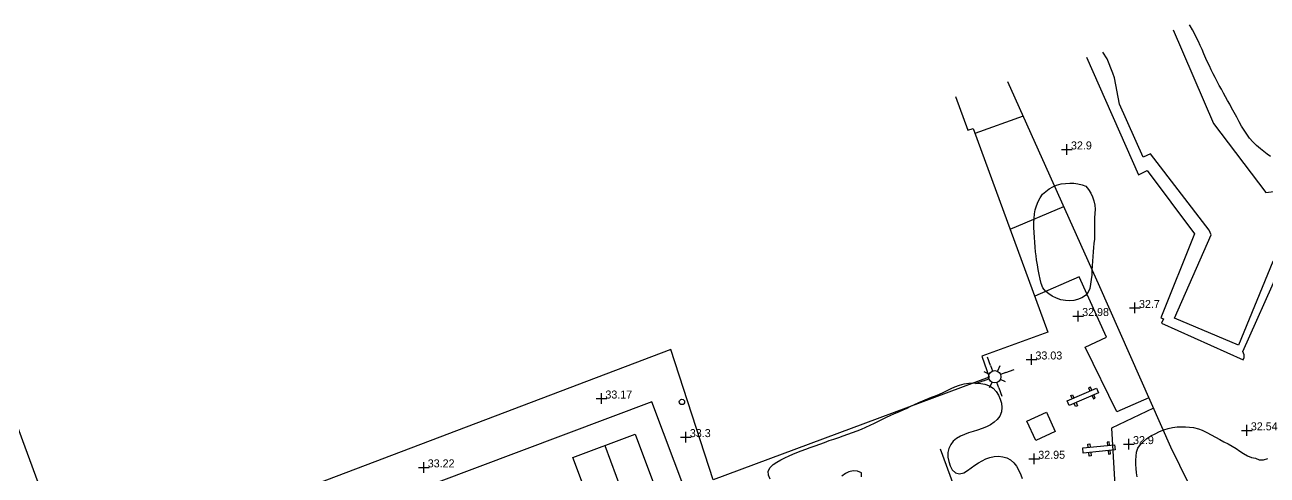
# Model space of a CAD drawing. Extents: x 471511 to 473316, y 4381952 to 4383346.
# Drawn here: x 472977.4 to 473093.8, y 4383242.4 to 4383284.5 of the extents above; entities that cross this region are included whole.
import ezdxf

# ---------------------------------------------------------------- set-up
doc = ezdxf.new("R2010")
doc.units = 0
doc.header["$LTSCALE"] = 4
doc.header["$MEASUREMENT"] = 0
doc.header["$PDMODE"] = 2
doc.header["$PDSIZE"] = 0.5
doc.layers.get('0').update_dxf_attribs({"linetype": 'CONTINUOUS'})
for name, color, linetype in [('400', 7, 'CONTINUOUS'), ('410', 201, 'CONTINUOUS'), ('411', 12, 'CONTINUOUS'), ('438', 250, 'CONTINUOUS'), ('505', 60, 'CONTINUOUS'), ('7101', 7, 'CONTINUOUS'), ('7400', 2, 'CONTINUOUS'), ('7433', 32, 'CONTINUOUS'), ('7434', 32, 'CONTINUOUS'), ('7440', 7, 'CONTINUOUS')]:
    doc.layers.add(name, color=color, linetype=linetype)

# ---------------------------------------------------------------- blocks, each defined once
blk = doc.blocks.new('ALCORQUE')
at = {"color": 1}
blk.add_lwpolyline([(-1, 1), (1, 1), (1, -1), (-1, -1)], close=True, dxfattribs=at)
blk = doc.blocks.new('FAROLA')
at = {"color": 7}
for p, q in [((0.43, 1.04), (0.75, 1.8)), ((-1.04, 0.43), (-1.8, 0.75)), ((-1.04, 0.43), (-0.54, 0.22)), ((-0.43, 1.04), (-0.22, 0.54)), ((0.43, 1.04), (0.22, 0.54)), ((1.04, 0.43), (0.54, 0.22)), ((-1.04, -0.43), (-0.54, -0.22)), ((-0.43, -1.04), (-0.75, -1.8)), ((-0.43, -1.04), (-0.22, -0.54)), ((0.43, -1.04), (0.22, -0.54)), ((1.04, -0.43), (0.54, -0.22)), ((1.04, -0.43), (1.8, -0.75))]:
    blk.add_line(p, q, dxfattribs=at)
blk.add_circle((0, 0), 0.58, dxfattribs=at)
blk = doc.blocks.new('MOJON')
blk.add_circle((0, 0), 0.25)
blk = doc.blocks.new('BANCO')
at = {"color": 7}
for p, q in [((-0.25, -1.5), (-0.25, 1.5)), ((-0.25, 1.5), (0.25, 1.5)), ((0.25, 1.5), (0.25, -1.5)), ((-0.25, 1.03), (-0.56, 1.03)), ((-0.56, 1.03), (-0.56, 0.84)), ((-0.56, 0.84), (-0.25, 0.84)), ((0.57, 1.03), (0.25, 1.03)), ((0.25, 0.84), (0.57, 0.84)), ((0.57, 0.84), (0.57, 1.03)), ((-0.56, -0.98), (-0.56, -0.79)), ((-0.56, -0.79), (-0.25, -0.79)), ((-0.25, -0.98), (-0.56, -0.98)), ((0.25, -0.79), (0.57, -0.79)), ((0.57, -0.98), (0.25, -0.98)), ((0.57, -0.79), (0.57, -0.98)), ((0.25, -1.5), (-0.25, -1.5))]:
    blk.add_line(p, q, dxfattribs=at)
blk = doc.blocks.new('COTA')
at = {"color": 7}
blk.add_point((0, 0), dxfattribs=at)

msp = doc.modelspace()

# ---------------------------------------------------------------- linework, layer by layer
at = {"layer": '400'}
for points in [[(473085.006, 4383284.068, 50.283), (473088.787, 4383275.297, 50.306), (473093.676, 4383268.831, 50.364), (473102.118, 4383269.885, 50.364), (473102.997, 4383263.375, 50.364), (473094.337, 4383262.383, 50.256), (473091.123, 4383254.542, 50.299), (473085.122, 4383257.06, 50.415), (473088.558, 4383264.883, 50.43), (473088.381, 4383265.319, 50.43), (473082.875, 4383272.47, 50.43), (473082.196, 4383272.147, 50.43), (473079.967, 4383277.11, 50.43), (473079.494, 4383279.571, 50.444), (473079.344, 4383280.02, 50.357), (473078.82, 4383281.36, 50.372), (473078.404, 4383281.986, 50.395)], [(473064.613, 4383277.832, 36.416), (473065.775, 4383274.679, 37.233), (473066.255, 4383274.839, 36.856), (473073.275, 4383255.76, 36.921), (473067.09, 4383253.498, 39.082), (473067.77, 4383251.526, 38.618), (473041.909, 4383241.924, 36.798), (473037.931, 4383254.133, 37.001), (473002.296, 4383240.597, 43.62), (472981.897, 4383232.925, 43.57), (472976.661, 4383247.103, 43.688)]]:
    msp.add_polyline3d(points, dxfattribs=at)
at = {"layer": '410'}
for points in [[(473069.489, 4383279.253, 35.721), (473078.102, 4383260.039, 35.641), (473084.75, 4383244.999, 35.366), (473088.964, 4383236.416, 34.713)], [(473068.663, 4383229.903, 33.945), (473063.2, 4383244.784, 33.93)]]:
    msp.add_polyline3d(points, dxfattribs=at)
at = {"layer": '411'}
for points in [[(473076.886, 4383281.507, 31.781), (473081.763, 4383270.509, 31.768), (473082.554, 4383270.902, 31.768), (473087.014, 4383264.958, 31.768), (473083.838, 4383257.112, 31.899), (473084.11, 4383257.02, 31.899), (473083.916, 4383256.59, 31.899), (473091.546, 4383253.163, 32.899), (473091.664, 4383253.389, 32.899), (473091.643, 4383253.624, 32.899), (473091.532, 4383253.942, 32.899), (473094.941, 4383261.568, 32.754), (473104.102, 4383262.606, 32.885), (473103.176, 4383270.647, 32.972)], [(473070.955, 4383275.983, 33.571), (473066.426, 4383274.372, 33.522)], [(473069.723, 4383265.413, 33.506), (473074.75, 4383267.516, 33.506)], [(473082.715, 4383249.603, 33.522), (473079.737, 4383248.3, 33.587), (473076.749, 4383254.352, 33.489), (473078.746, 4383255.3, 33.506), (473076.205, 4383260.933, 33.506), (473072.033, 4383259.135, 33.506)], [(473083.146, 4383248.627, 33.111), (473079.228, 4383246.755, 32.93), (473079.816, 4383236.615, 32.937), (473067.529, 4383232.993, 32.835)]]:
    msp.add_polyline3d(points, dxfattribs=at)
at = {"layer": '438'}
for points in [[(473036.175, 4383249.239, 33.336), (473003.426, 4383236.934, 33.176), (473009.787, 4383220.007, 33.118), (473042.536, 4383232.311, 33.278)], [(473034.594, 4383246.208, 33.191), (473039.253, 4383233.76, 33.133), (473033.432, 4383231.581, 33.205), (473028.774, 4383244.029, 33.263)]]:
    msp.add_polyline3d(points, close=True, dxfattribs=at)
msp.add_polyline3d([(473031.743, 4383245.141, 33.226), (473033.356, 4383240.829, 33.206)], dxfattribs=at)
at = {"layer": '505'}
for points in [[(473094.114, 4383272.228, 35.168), (473093.795, 4383272.448, 35.168), (473093.486, 4383272.681, 35.168), (473093.181, 4383272.922, 35.168), (473092.809, 4383273.247, 35.168), (473092.465, 4383273.581, 35.154), (473092.165, 4383273.931, 35.154), (473091.895, 4383274.297, 35.154), (473091.646, 4383274.677, 35.154), (473091.418, 4383275.065, 35.154), (473091.192, 4383275.474, 35.154), (473090.959, 4383275.906, 35.154), (473090.721, 4383276.339, 35.154), (473090.48, 4383276.774, 35.154), (473090.295, 4383277.111, 35.154), (473090.104, 4383277.453, 35.154), (473089.91, 4383277.806, 35.154), (473089.719, 4383278.161, 35.154), (473089.521, 4383278.518, 35.154), (473089.322, 4383278.876, 35.154), (473089.127, 4383279.241, 35.154), (473088.934, 4383279.607, 35.154), (473088.748, 4383279.975, 35.154), (473088.564, 4383280.341, 35.154), (473088.391, 4383280.698, 35.154), (473088.23, 4383281.05, 35.154), (473088.074, 4383281.392, 35.154), (473087.885, 4383281.83, 35.154), (473087.704, 4383282.24, 35.154), (473087.532, 4383282.628, 35.154), (473087.365, 4383283, 35.154), (473087.195, 4383283.346, 35.154), (473087.018, 4383283.677, 35.154), (473086.8, 4383284.08, 35.154), (473086.585, 4383284.46, 35.154), (473086.533, 4383284.55, 35.154)], [(473047.256, 4383241.998, 35.061), (473047.1, 4383242.364, 35.061), (473047.075, 4383242.74, 35.061), (473047.236, 4383243.092, 35.061), (473047.541, 4383243.357, 35.061), (473047.859, 4383243.564, 35.061), (473048.24, 4383243.789, 35.061), (473048.613, 4383243.984, 35.061), (473049.022, 4383244.173, 35.061), (473049.376, 4383244.326, 35.061), (473049.757, 4383244.474, 35.061), (473050.155, 4383244.628, 35.061), (473050.574, 4383244.787, 35.061), (473051.008, 4383244.944, 35.061), (473051.452, 4383245.109, 35.061), (473051.895, 4383245.275, 35.061), (473052.338, 4383245.432, 35.061), (473052.785, 4383245.593, 35.061), (473053.224, 4383245.746, 35.061), (473053.667, 4383245.895, 35.061), (473054.101, 4383246.045, 35.061), (473054.532, 4383246.19, 35.061), (473054.958, 4383246.348, 35.061), (473055.389, 4383246.51, 35.061), (473055.812, 4383246.68, 35.061), (473056.22, 4383246.859, 35.061), (473056.623, 4383247.042, 35.061), (473057.01, 4383247.234, 35.061), (473057.398, 4383247.426, 35.061), (473057.777, 4383247.619, 35.061), (473058.143, 4383247.8, 35.061), (473058.492, 4383247.956, 35.061), (473058.91, 4383248.137, 35.061), (473059.31, 4383248.302, 35.061), (473059.699, 4383248.476, 35.061), (473060.067, 4383248.646, 35.061), (473060.427, 4383248.817, 35.061), (473060.768, 4383248.987, 35.061), (473061.176, 4383249.174, 35.061), (473061.535, 4383249.332, 35.061), (473062.369, 4383249.661, 35.061), (473062.742, 4383249.801, 35.061), (473063.107, 4383249.945, 35.061), (473063.469, 4383250.109, 35.061), (473063.839, 4383250.294, 35.061), (473064.206, 4383250.475, 35.061), (473064.559, 4383250.64, 35.061), (473064.978, 4383250.798, 35.061), (473065.407, 4383250.907, 35.061), (473065.846, 4383250.966, 35.061), (473066.226, 4383250.995, 35.061), (473066.613, 4383250.987, 35.061), (473066.996, 4383250.959, 35.061), (473067.368, 4383250.887, 35.061), (473067.788, 4383250.733, 35.061), (473068.142, 4383250.502, 35.061), (473068.415, 4383250.201, 35.061), (473068.633, 4383249.862, 35.061), (473068.804, 4383249.494, 35.061), (473068.91, 4383249.102, 35.061), (473068.955, 4383248.696, 35.061), (473068.907, 4383248.288, 35.061), (473068.748, 4383247.887, 35.061), (473068.525, 4383247.58, 35.061), (473068.232, 4383247.31, 35.061), (473067.884, 4383247.076, 35.061), (473067.509, 4383246.887, 35.061), (473067.107, 4383246.728, 35.061), (473066.685, 4383246.587, 35.061), (473066.251, 4383246.454, 35.061), (473065.827, 4383246.318, 35.061), (473065.44, 4383246.173, 35.061), (473065.077, 4383246.019, 35.061), (473064.696, 4383245.802, 35.061), (473064.392, 4383245.537, 35.061), (473064.158, 4383245.22, 35.061), (473063.993, 4383244.864, 35.061), (473063.904, 4383244.492, 35.061), (473063.898, 4383244.056, 35.061), (473063.971, 4383243.637, 35.061), (473064.107, 4383243.229, 35.061), (473064.298, 4383242.873, 35.061), (473064.605, 4383242.591, 35.061), (473064.98, 4383242.481, 35.061), (473065.379, 4383242.575, 35.061), (473065.741, 4383242.795, 35.061), (473066.078, 4383243.046, 35.061), (473066.436, 4383243.309, 35.061), (473066.752, 4383243.518, 35.061), (473067.093, 4383243.71, 35.061), (473067.457, 4383243.877, 35.061), (473067.841, 4383244.008, 35.061), (473068.237, 4383244.093, 35.061), (473068.64, 4383244.124, 35.061), (473069.036, 4383244.085, 35.061), (473069.413, 4383243.973, 35.061), (473069.762, 4383243.79, 35.061), (473070.065, 4383243.524, 35.061), (473070.329, 4383243.191, 35.061), (473070.552, 4383242.809, 35.061), (473070.737, 4383242.391, 35.061), (473070.869, 4383242.035, 35.061)], [(473081.618, 4383242.212, 35.279), (473081.56, 4383242.589, 35.279), (473081.523, 4383242.974, 35.279), (473081.5, 4383243.361, 35.279), (473081.498, 4383243.751, 35.279), (473081.522, 4383244.141, 35.279), (473081.568, 4383244.525, 35.279), (473081.702, 4383244.891, 35.279), (473081.932, 4383245.228, 35.279), (473082.213, 4383245.526, 35.279), (473082.547, 4383245.794, 35.279), (473082.907, 4383246.032, 35.279), (473083.3, 4383246.244, 35.279), (473083.711, 4383246.436, 35.279), (473084.126, 4383246.598, 35.279), (473084.539, 4383246.72, 35.279), (473084.947, 4383246.813, 35.279), (473085.361, 4383246.873, 35.279), (473085.766, 4383246.902, 35.279), (473086.158, 4383246.894, 35.279), (473086.544, 4383246.865, 35.279), (473086.917, 4383246.809, 35.279), (473087.369, 4383246.693, 35.279), (473087.723, 4383246.564, 35.279), (473088.147, 4383246.367, 35.279), (473088.552, 4383246.14, 35.279), (473088.957, 4383245.913, 35.279), (473089.358, 4383245.695, 35.279), (473089.759, 4383245.485, 35.279), (473090.149, 4383245.283, 35.279), (473090.53, 4383245.073, 35.279), (473090.902, 4383244.848, 35.279), (473091.257, 4383244.615, 35.279), (473091.597, 4383244.395, 35.279), (473091.977, 4383244.173, 35.279), (473092.336, 4383244.026, 35.279), (473092.712, 4383243.941, 35.279), (473093.057, 4383243.788, 35.279), (473093.456, 4383243.78, 35.279), (473093.858, 4383243.914, 35.279)], [(473055.811, 4383242.206, 35.395), (473055.798, 4383242.582, 35.395), (473055.435, 4383242.73, 35.395), (473055.026, 4383242.769, 35.395), (473054.617, 4383242.686, 35.395), (473054.289, 4383242.502, 35.395), (473053.962, 4383242.278, 35.395)]]:
    msp.add_polyline3d(points, dxfattribs=at)
msp.add_polyline3d([(473077.632, 4383265.272, 35.633), (473077.631, 4383264.859, 35.633), (473077.617, 4383264.478, 35.617), (473077.584, 4383264.052, 35.617), (473077.548, 4383263.677, 35.617), (473077.511, 4383263.283, 35.617), (473077.484, 4383262.859, 35.617), (473077.453, 4383262.422, 35.617), (473077.427, 4383261.973, 35.617), (473077.397, 4383261.528, 35.625), (473077.368, 4383261.098, 35.633), (473077.327, 4383260.7, 35.657), (473077.265, 4383260.248, 35.682), (473077.18, 4383259.863, 35.698), (473077.023, 4383259.49, 35.69), (473076.773, 4383259.18, 35.682), (473076.435, 4383258.97, 35.666), (473076.05, 4383258.822, 35.666), (473075.685, 4383258.732, 35.666), (473075.3, 4383258.693, 35.666), (473074.903, 4383258.714, 35.666), (473074.491, 4383258.799, 35.666), (473074.081, 4383258.949, 35.666), (473073.678, 4383259.139, 35.649), (473073.357, 4383259.339, 35.649), (473073.065, 4383259.575, 35.649), (473072.778, 4383259.925, 35.649), (473072.639, 4383260.31, 35.649), (473072.533, 4383260.731, 35.649), (473072.441, 4383261.164, 35.649), (473072.357, 4383261.613, 35.649), (473072.277, 4383262.066, 35.649), (473072.205, 4383262.526, 35.649), (473072.156, 4383262.898, 35.649), (473072.114, 4383263.272, 35.649), (473072.071, 4383263.729, 35.649), (473072.031, 4383264.187, 35.649), (473071.995, 4383264.641, 35.649), (473071.965, 4383265.092, 35.649), (473071.95, 4383265.548, 35.649), (473071.95, 4383265.991, 35.649), (473071.972, 4383266.419, 35.649), (473072.019, 4383266.831, 35.649), (473072.087, 4383267.219, 35.649), (473072.191, 4383267.582, 35.649), (473072.341, 4383267.992, 35.649), (473072.532, 4383268.357, 35.649), (473072.771, 4383268.673, 35.649), (473073.063, 4383268.947, 35.649), (473073.388, 4383269.18, 35.649), (473073.73, 4383269.376, 35.666), (473074.083, 4383269.531, 35.666), (473074.499, 4383269.642, 35.666), (473074.906, 4383269.696, 35.666), (473075.306, 4383269.709, 35.666), (473075.699, 4383269.702, 35.666), (473076.076, 4383269.664, 35.666), (473076.484, 4383269.574, 35.666), (473076.834, 4383269.422, 35.698), (473077.071, 4383269.127, 35.706), (473077.276, 4383268.789, 35.69), (473077.447, 4383268.428, 35.69), (473077.575, 4383268.055, 35.666), (473077.661, 4383267.647, 35.657), (473077.698, 4383267.273, 35.657), (473077.675, 4383266.87, 35.657), (473077.627, 4383266.483, 35.657)], close=True, dxfattribs=at)

# ---------------------------------------------------------------- block references
at = {"layer": '7101'}
for p in [(473075.049, 4383272.878, 32.904), (473081.417, 4383258.022, 32.701), (473076.097, 4383257.269, 32.976), (473071.719, 4383253.198, 33.027), (473031.432, 4383249.539, 33.172), (473091.898, 4383246.559, 32.541), (473039.344, 4383245.924, 33.303), (473080.861, 4383245.27, 32.904), (473071.984, 4383243.894, 32.947), (473014.788, 4383243.088, 33.216)]:
    msp.add_blockref('COTA', p, dxfattribs=at)
at = {"layer": '7400', "rotation": 222.6000043791743}
msp.add_blockref('FAROLA', (473068.283, 4383251.582, 33.002), dxfattribs=at)
at = {"layer": '7433', "rotation": 294.8000160269178}
msp.add_blockref('ALCORQUE', (473072.632, 4383246.929, 33.031), dxfattribs=at)
at = {"layer": '7434'}
for p, rotation in [((473076.532, 4383249.697, 33.437), 293.3000160385374), ((473078.051, 4383244.818, 33.408), 275.7000100713578)]:
    msp.add_blockref('BANCO', p, dxfattribs=dict(at, rotation=rotation))
at = {"layer": '7440', "rotation": 222.6000043791743}
msp.add_blockref('MOJON', (473038.986, 4383249.224, 33.323), dxfattribs=at)

# ---------------------------------------------------------------- texts
at = {"layer": '7101'}
for s, p in [('32.9', (473075.429, 4383272.878, 32.9)), ('32.7', (473081.797, 4383258.022, 32.7)), ('32.98', (473076.477, 4383257.269, 32.98)), ('33.03', (473072.099, 4383253.198, 33.03)), ('33.17', (473031.812, 4383249.539, 33.17)), ('33.3', (473039.724, 4383245.924, 33.3)), ('32.54', (473092.278, 4383246.559, 32.54)), ('32.9', (473081.241, 4383245.27, 32.9)), ('32.95', (473072.364, 4383243.894, 32.95)), ('33.22', (473015.168, 4383243.088, 33.22))]:
    msp.add_text(s, height=0.75, dxfattribs=at).set_placement(p)

doc.saveas('drawing.dxf')
